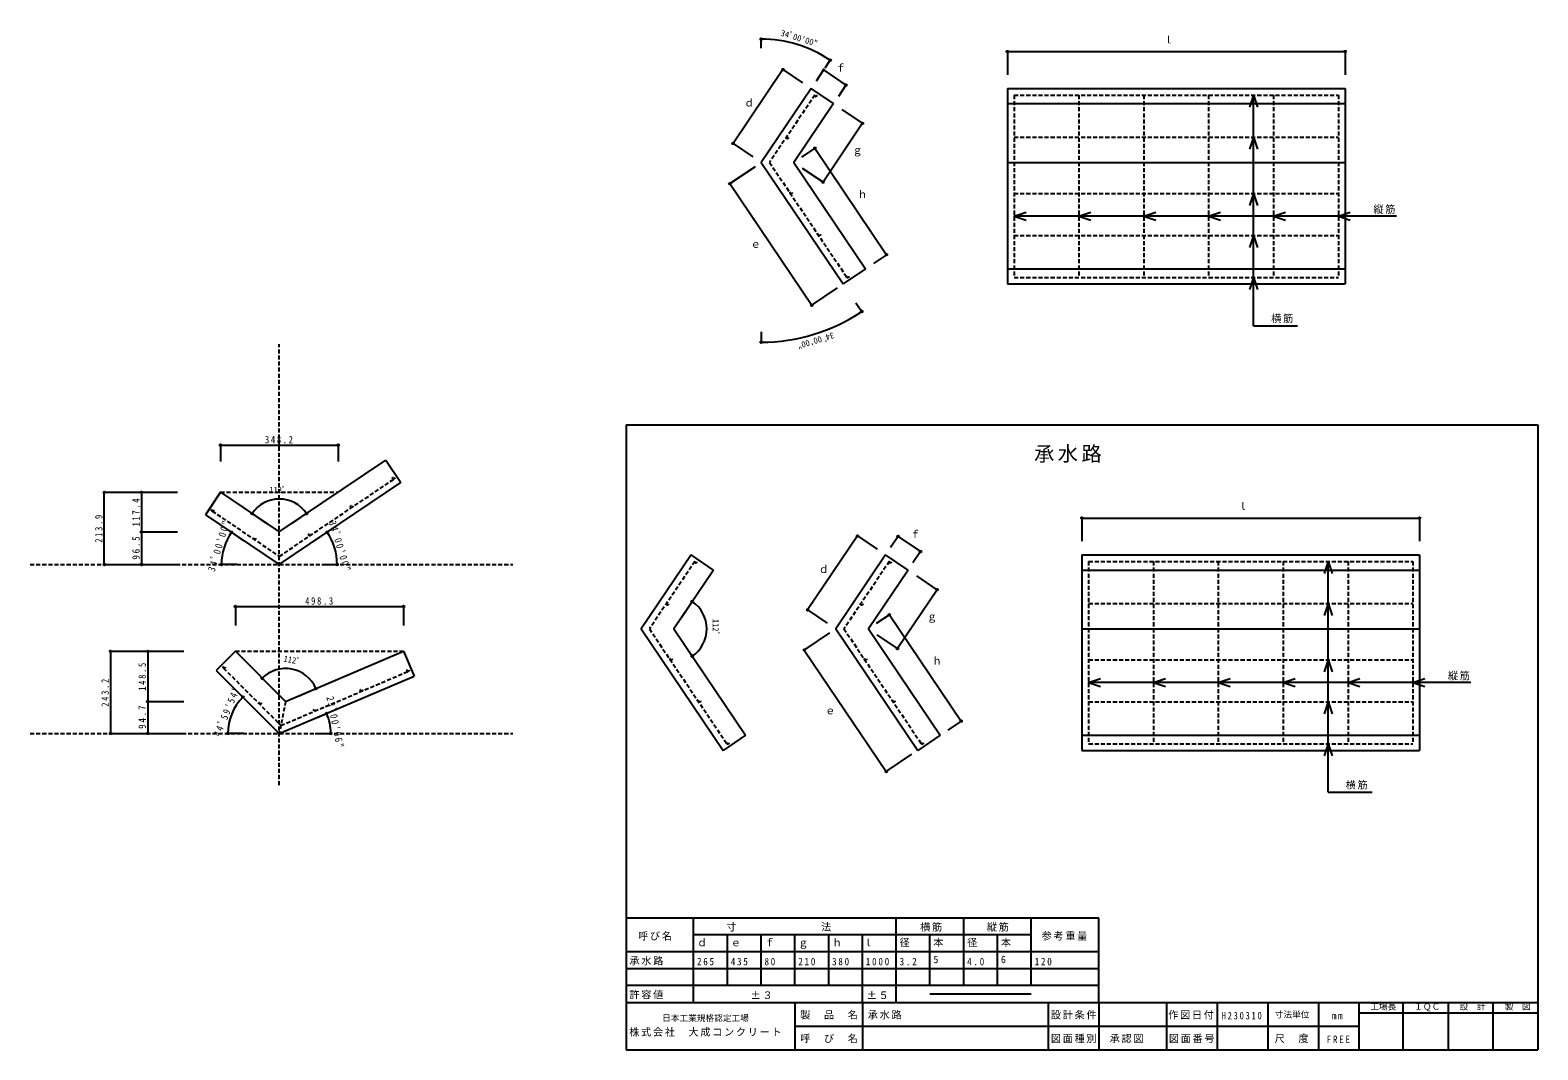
# Model space of a CAD drawing. Units: millimetres at full size, sheet at 1:10. Extents: x -3105 to 1360, y -950 to 2069.
import ezdxf
from ezdxf.enums import TextEntityAlignment as Align

# ---------------------------------------------------------------- set-up
doc = ezdxf.new("R2010")
doc.units = ezdxf.units.MM
doc.header["$LTSCALE"] = 10
doc.header["$PDMODE"] = 32
doc.header["$PDSIZE"] = 5
doc.linetypes.add('DASHED1', pattern=[1.8, 1.2, -0.6])
for name, color, linetype in [('0-0_通り芯', 7, 'Continuous'), ('0-1_躯体', 7, 'Continuous'), ('0-2_仕上', 4, 'DASHED1'), ('0-3_建具', 7, 'Continuous'), ('F-0_F-0ﾚｲﾔ', 2, 'Continuous')]:
    doc.layers.add(name, color=color, linetype=linetype)
doc.styles.add('ＭＳ ゴシック', font='')
doc.styles.get('ＭＳ ゴシック').set_extended_font_data('MS Gothic')

msp = doc.modelspace()

# ---------------------------------------------------------------- linework, layer by layer
at = {"layer": '0-0_通り芯'}
for p, q in [((-939.64, 2014.85), (-939.64, 2041.9)), ((-750.69, 1957.08), (-735.56, 1979.51)), ((-659.24, 1261.26), (-642.1, 1235.84)), ((-939.64, 1175.53), (-939.64, 1144.87))]:
    msp.add_line(p, q, dxfattribs=at)
at = {"layer": '0-0_通り芯', "linetype": 'DASHED1'}
for p, q in [((-2366.8, -166.36), (-2366.8, 1139.07)), ((-3104.62, 486.54), (-1675.66, 486.54)), ((-3104.62, -13.46), (-1675.66, -13.46))]:
    msp.add_line(p, q, dxfattribs=at)
at = {"layer": '0-0_通り芯'}
for radius, start, end in [(364.95, 56, 90), (532.08, 270, 304)]:
    msp.add_arc((-939.64, 1676.95), radius, start, end, dxfattribs=at)
for p in [(-939.64, 2041.9), (-735.56, 1979.51), (-642.1, 1235.84), (-939.64, 1144.87)]:
    msp.add_point(p, dxfattribs=at)
at = {"layer": '0-1_躯体'}
for p, q in [((-725.71, 1851.05), (-792.03, 1895.79)), ((-210.79, 1895.79), (789.21, 1895.79)), ((-210.79, 1895.79), (-210.79, 1317.19)), ((789.21, 1895.79), (789.21, 1317.19)), ((-210.79, 1851.05), (789.21, 1851.05)), ((-210.79, 1676.95), (789.21, 1676.95)), ((-630.65, 1361.92), (-696.97, 1317.19)), ((-210.79, 1361.92), (789.21, 1361.92)), ((-210.79, 1317.19), (789.21, 1317.19)), ((-2403.01, 607.46), (-2447.62, 637.54)), ((-2330.59, 607.46), (-2285.98, 637.54)), ((-1174.09, 332.45), (-1144.01, 377.05)), ((-1174.09, 260.02), (-1144.01, 215.42)), ((-2379.28, 112.15), (-2417.32, 150.19)), ((-2308.18, 98.33), (-2258.66, 119.35))]:
    msp.add_line(p, q, dxfattribs=at)
at = {"layer": '0-1_躯体', "color": 3}
for p, q in [((-2051.77, 795.53), (-2007.03, 729.2)), ((-2540.9, 700.46), (-2585.63, 634.14)), ((-1081.09, 470.33), (-1147.41, 515.07)), ((-505.09, 470.33), (-571.41, 515.07)), ((9.83, 515.07), (1009.83, 515.07)), ((9.83, 515.07), (9.83, -63.53)), ((1009.83, 515.07), (1009.83, -63.53)), ((9.83, 470.33), (1009.83, 470.33)), ((9.83, 296.24), (1009.83, 296.24)), ((-2496.89, 229.75), (-2553.45, 173.18)), ((-1998.6, 229.75), (-1967.34, 156.11)), ((-986.03, -18.8), (-1052.35, -63.53)), ((-410.03, -18.8), (-476.35, -63.53)), ((9.83, -18.8), (1009.83, -18.8)), ((9.83, -63.53), (1009.83, -63.53))]:
    msp.add_line(p, q, dxfattribs=at)
at = {"layer": '0-1_躯体', "linetype": 'DASHED1'}
for p, q in [((-2540.9, 700.46), (-2192.7, 700.46)), ((-2496.89, 229.75), (-1998.6, 229.75)), ((-2348.39, 81.26), (-2366.8, -13.46))]:
    msp.add_line(p, q, dxfattribs=at)
at = {"layer": '0-1_躯体'}
for points in [[(-792.03, 1895.79), (-939.64, 1676.95), (-696.97, 1317.19)], [(-725.71, 1851.05), (-843.14, 1676.95), (-630.65, 1361.92)]]:
    msp.add_lwpolyline(points, dxfattribs=at)
at = {"layer": '0-1_躯体', "color": 3}
for points in [[(-2540.9, 700.46), (-2366.8, 583.03), (-2051.77, 795.53)], [(-2585.63, 634.14), (-2366.8, 486.54), (-2007.03, 729.2)], [(-1147.41, 515.07), (-1295.02, 296.24), (-1052.35, -63.53)], [(-571.41, 515.07), (-719.02, 296.24), (-476.35, -63.53)], [(-1081.09, 470.33), (-1198.52, 296.24), (-986.03, -18.8)], [(-505.09, 470.33), (-622.52, 296.24), (-410.03, -18.8)], [(-2496.89, 229.75), (-2348.39, 81.26), (-1998.6, 229.75)], [(-2553.45, 173.18), (-2366.8, -13.46), (-1967.34, 156.11)]]:
    msp.add_lwpolyline(points, dxfattribs=at)
at = {"layer": '0-1_躯体'}
for centre, start, end in [((-2366.8, 583.03), 34, 146), ((-1198.52, 296.24), 304, 56), ((-2348.39, 81.26), 23.00168, 135.00168)]:
    msp.add_arc(centre, 97.48, start, end, dxfattribs=at)
for p in [(-2447.62, 637.54), (-2285.98, 637.54), (-1144.01, 377.05), (-1144.01, 215.42), (-2417.32, 150.19), (-2258.66, 119.35)]:
    msp.add_point(p, dxfattribs=at)
at = {"layer": '0-2_仕上'}
for p, q in [((-781.04, 1876.31), (-915.51, 1676.95)), ((-190.79, 1876.31), (-190.79, 1336.66)), ((1.21, 1876.31), (1.21, 1336.66)), ((193.21, 1876.31), (193.21, 1336.66)), ((385.21, 1876.31), (385.21, 1336.66)), ((577.21, 1876.31), (577.21, 1336.66)), ((-190.79, 1751.76), (769.21, 1751.76)), ((-915.51, 1676.95), (-685.98, 1336.66)), ((-190.79, 1585.37), (769.21, 1585.37)), ((-190.79, 1461.02), (769.21, 1461.02)), ((-190.79, 1336.66), (769.21, 1336.66)), ((-2366.8, 510.66), (-2026.5, 740.19)), ((-2566.16, 645.13), (-2366.8, 510.66)), ((-1136.42, 495.59), (-1270.89, 296.24)), ((-560.42, 495.59), (-694.89, 296.24)), ((29.83, 495.59), (29.83, -44.06)), ((221.83, 495.59), (221.83, -44.06)), ((413.83, 495.59), (413.83, -44.06)), ((605.83, 495.59), (605.83, -44.06)), ((797.83, 495.59), (797.83, -44.06)), ((29.83, 371.04), (989.83, 371.04)), ((-1270.89, 296.24), (-1041.36, -44.06)), ((-694.89, 296.24), (-465.36, -44.06)), ((-2532.24, 180.25), (-2362.2, 10.22)), ((29.83, 204.65), (989.83, 204.65)), ((-2362.2, 10.22), (-1984.36, 170.61)), ((29.83, 80.3), (989.83, 80.3)), ((29.83, -44.06), (989.83, -44.06))]:
    msp.add_line(p, q, dxfattribs=at)
for points in [[(-190.79, 1876.31), (769.21, 1876.31), (769.21, 1336.66)], [(29.83, 495.59), (989.83, 495.59), (989.83, -44.06)]]:
    msp.add_lwpolyline(points, dxfattribs=at)
for centre in [(-778.56, 1874.64), (-862.57, 1750.09), (-851.25, 1587.05), (-767.37, 1462.69), (-683.49, 1338.34), (-2028.18, 742.68), (-2564.48, 647.62), (-2152.54, 658.8), (-2439.93, 563.61), (-2276.89, 574.92), (-1133.94, 493.92), (-557.94, 493.92), (-1217.95, 369.37), (-641.95, 369.37), (-2530.12, 182.37), (-1206.63, 206.33), (-630.63, 206.33), (-1985.53, 173.37), (-2123.61, 114.76), (-2423.88, 76.14), (-2261.68, 56.15), (-1122.75, 81.97), (-546.75, 81.97), (-1038.87, -42.38), (-462.87, -42.38)]:
    msp.add_circle(centre, 3, dxfattribs=at)
at = {"layer": '0-3_建具', "color": 4}
for p, q in [((-210.79, 2005.12), (789.21, 2005.12)), ((-210.79, 2005.12), (-210.79, 1936.74)), ((789.21, 2005.12), (789.21, 1936.74)), ((-875.36, 1951.99), (-1022.96, 1733.16)), ((-875.36, 1951.99), (-817.07, 1912.68)), ((-755.04, 1950.63), (-777.48, 1917.36)), ((-755.04, 1950.63), (-688.72, 1905.9)), ((-688.72, 1905.9), (-711.16, 1872.62)), ((518.18, 1876.07), (506.33, 1840.63)), ((518.18, 1876.07), (530.03, 1840.63)), ((518.18, 1193.59), (518.18, 1876.07)), ((-639.38, 1792.83), (-699.81, 1833.58)), ((-639.38, 1792.83), (-756.81, 1618.73)), ((518.18, 1751.76), (506.33, 1716.32)), ((518.18, 1751.76), (530.03, 1716.32)), ((-1022.96, 1733.16), (-964.68, 1693.85)), ((-780.87, 1718.96), (-820.12, 1692.48)), ((-780.87, 1718.96), (-568.38, 1403.92)), ((-1032.72, 1614.17), (-956.85, 1665.34)), ((-756.81, 1618.73), (-817.24, 1659.48)), ((-1032.72, 1614.17), (-790.05, 1254.4)), ((518.18, 1585.37), (506.33, 1549.93)), ((518.18, 1585.37), (530.03, 1549.93)), ((1.21, 1517.82), (36.65, 1529.68)), ((193.21, 1517.82), (228.65, 1529.68)), ((385.21, 1517.82), (420.65, 1529.68)), ((577.21, 1517.82), (612.65, 1529.68)), ((769.21, 1517.82), (804.65, 1529.68)), ((-190.79, 1517.82), (-155.35, 1505.97)), ((1.21, 1517.82), (36.65, 1505.97)), ((193.21, 1517.82), (228.65, 1505.97)), ((385.21, 1517.82), (420.65, 1505.97)), ((577.21, 1517.82), (612.65, 1505.97)), ((769.21, 1517.82), (804.65, 1505.97)), ((518.18, 1461.02), (506.33, 1425.58)), ((518.18, 1461.02), (530.03, 1425.58)), ((-568.38, 1403.92), (-607.63, 1377.45)), ((-790.05, 1254.4), (-714.19, 1305.57)), ((518.18, 1336.66), (506.33, 1301.22)), ((518.18, 1336.66), (530.03, 1301.22)), ((518.18, 1193.59), (648.71, 1193.59))]:
    msp.add_line(p, q, dxfattribs=at)
at = {"layer": '0-3_建具'}
for p, q in [((-2540.9, 840.19), (-2192.7, 840.19)), ((-2540.9, 840.19), (-2540.9, 792)), ((-2192.7, 840.19), (-2192.7, 792)), ((-2885.13, 486.54), (-2885.13, 700.46)), ((-2885.13, 700.46), (-2774.93, 700.46)), ((-2774.93, 700.46), (-2774.93, 583.03)), ((-2774.93, 700.46), (-2668.02, 700.46)), ((-2774.93, 583.03), (-2668.02, 583.03)), ((-2774.93, 583.03), (-2774.93, 486.54)), ((-2471.45, 557.12), (-2508.79, 582.31)), ((-2262.15, 557.12), (-2224.81, 582.31)), ((9.83, 624.4), (1009.83, 624.4)), ((9.83, 624.4), (9.83, 556.03)), ((1009.83, 624.4), (1009.83, 556.03)), ((-654.74, 571.27), (-802.34, 352.44)), ((-654.74, 571.27), (-596.45, 531.96)), ((-534.42, 569.91), (-556.86, 536.64)), ((-534.42, 569.91), (-468.1, 525.18)), ((-468.1, 525.18), (-490.54, 491.91)), ((738.8, 495.35), (726.95, 459.91)), ((738.8, 495.35), (750.65, 459.91)), ((738.8, -187.13), (738.8, 495.35)), ((-2885.13, 486.54), (-2774.93, 486.54)), ((-2774.93, 486.54), (-2668.02, 486.54)), ((-2493.03, 486.54), (-2538.07, 486.54)), ((-2240.57, 486.54), (-2195.53, 486.54)), ((-418.76, 412.11), (-479.19, 452.86)), ((-418.76, 412.11), (-536.19, 238.01)), ((-2496.89, 362.48), (-1998.6, 362.48)), ((-2496.89, 362.48), (-2496.89, 305.9)), ((-1998.6, 362.48), (-1998.6, 305.9)), ((738.8, 371.04), (726.95, 335.6)), ((738.8, 371.04), (750.65, 335.6)), ((-802.34, 352.44), (-744.06, 313.13)), ((-560.25, 338.24), (-599.5, 311.76)), ((-560.25, 338.24), (-347.76, 23.2)), ((-812.1, 233.45), (-736.24, 284.62)), ((-536.19, 238.01), (-596.62, 278.76)), ((-2866.56, 229.75), (-2866.56, -13.46)), ((-2866.56, 229.75), (-2756.52, 229.75)), ((-2756.52, 229.75), (-2756.52, 81.26)), ((-2756.52, 229.75), (-2649.61, 229.75)), ((-812.1, 233.45), (-569.43, -126.32)), ((738.8, 204.65), (726.95, 169.21)), ((738.8, 204.65), (750.65, 169.21)), ((29.83, 137.1), (65.27, 125.25)), ((221.83, 137.1), (257.27, 148.96)), ((221.83, 137.1), (257.27, 125.25)), ((413.83, 137.1), (449.27, 148.96)), ((413.83, 137.1), (449.27, 125.25)), ((605.83, 137.1), (641.27, 148.96)), ((605.83, 137.1), (641.27, 125.25)), ((797.83, 137.1), (833.27, 148.96)), ((797.83, 137.1), (833.27, 125.25)), ((989.83, 137.1), (1025.27, 148.96)), ((989.83, 137.1), (1025.27, 125.25)), ((-2441.88, 61.62), (-2474.61, 94.34)), ((-2756.52, 81.26), (-2649.61, 81.26)), ((-2756.52, 81.26), (-2756.52, -13.46)), ((-2269.06, 28.03), (-2226.46, 46.11)), ((738.8, 80.3), (726.95, 44.86)), ((738.8, 80.3), (750.65, 44.86)), ((-347.76, 23.2), (-387.01, -3.27)), ((-2866.56, -13.46), (-2756.52, -13.46)), ((-2756.52, -13.46), (-2649.61, -13.46)), ((-2472.98, -13.46), (-2519.26, -13.46)), ((-2260.62, -13.46), (-2214.34, -13.46)), ((738.8, -44.06), (726.95, -79.5)), ((738.8, -44.06), (750.65, -79.5)), ((-569.43, -126.32), (-493.57, -75.15)), ((738.8, -187.13), (869.33, -187.13)), ((60, -560), (-1340, -560)), ((-1140, -810), (-1140, -560)), ((-540, -810), (-540, -560)), ((-540, -760), (-540, -560)), ((-340, -760), (-340, -560)), ((-140, -760), (-140, -560)), ((60, -810), (60, -560)), ((-140, -610), (-1140, -610)), ((-1040, -760), (-1040, -610)), ((-940, -760), (-940, -610)), ((-840, -760), (-840, -610)), ((-740, -760), (-740, -610)), ((-640, -810), (-640, -610)), ((-440, -760), (-440, -610)), ((-440, -760), (-440, -610)), ((-240, -760), (-240, -610)), ((60, -660), (-1340, -660)), ((60, -710), (-1340, -710)), ((60, -760), (-1340, -760)), ((-140, -785), (-440, -785))]:
    msp.add_line(p, q, dxfattribs=at)
at = {"layer": '0-3_建具', "color": 4}
msp.add_lwpolyline([(941.01, 1517.82), (-190.79, 1517.82), (-155.35, 1529.68)], dxfattribs=at)
at = {"layer": '0-3_建具'}
msp.add_lwpolyline([(1161.63, 137.1), (29.83, 137.1), (65.27, 148.96)], dxfattribs=at)
for centre, radius, start, end in [((-2366.8, 486.54), 171.27, 146, 180), ((-2366.8, 486.54), 171.27, 0, 34), ((-2366.8, -13.46), 152.46, 135.00168, 180), ((-2366.8, -13.46), 152.46, 0, 23.00168)]:
    msp.add_arc(centre, radius, start, end, dxfattribs=at)
at = {"layer": '0-3_建具', "color": 4}
for p in [(-210.79, 2005.12), (789.21, 2005.12), (-875.36, 1951.99), (-755.04, 1950.63), (-688.72, 1905.9), (-639.38, 1792.83), (-1022.96, 1733.16), (-780.87, 1718.96), (-1032.72, 1614.17), (-756.81, 1618.73), (-568.38, 1403.92), (-790.05, 1254.4)]:
    msp.add_point(p, dxfattribs=at)
at = {"layer": '0-3_建具'}
for p in [(-2540.9, 840.19), (-2192.7, 840.19), (-2885.13, 700.46), (-2774.93, 700.46), (9.83, 624.4), (1009.83, 624.4), (-2774.93, 583.03), (-2508.79, 582.31), (-2224.81, 582.31), (-654.74, 571.27), (-534.42, 569.91), (-468.1, 525.18), (-2885.13, 486.54), (-2774.93, 486.54), (-2538.07, 486.54), (-2195.53, 486.54), (-418.76, 412.11), (-2496.89, 362.48), (-1998.6, 362.48), (-802.34, 352.44), (-560.25, 338.24), (-2866.56, 229.75), (-2756.52, 229.75), (-812.1, 233.45), (-536.19, 238.01), (-2474.61, 94.34), (-2756.52, 81.26), (-2226.46, 46.11), (-347.76, 23.2), (-2866.56, -13.46), (-2756.52, -13.46), (-2519.26, -13.46), (-2214.34, -13.46), (-569.43, -126.32)]:
    msp.add_point(p, dxfattribs=at)
at = {"layer": 'F-0_F-0ﾚｲﾔ'}
for p, q in [((-1340, 900), (-1340, -950)), ((-1340, 900), (1360, 900)), ((1360, 900), (1360, -950)), ((-1340, -810), (1360, -810)), ((-840, -810), (-840, -950)), ((-640, -810), (-640, -950)), ((-90, -810), (-90, -950)), ((60, -810), (60, -950)), ((260, -810), (260, -950)), ((410, -810), (410, -950)), ((560, -810), (560, -950)), ((710, -810), (710, -950)), ((830, -810), (830, -950)), ((830, -840), (1360, -840)), ((960, -810), (960, -950)), ((1094, -810), (1094, -950)), ((1227, -810), (1227, -950)), ((-840, -880), (830, -880)), ((-1340, -950), (1360, -950))]:
    msp.add_line(p, q, dxfattribs=at)

# ---------------------------------------------------------------- texts
at = {"layer": '0-0_通り芯', "color": 4, "style": 'ＭＳ ゴシック'}
for rotation, p in [(343, (-885.27, 2047.18)), (197, (-728.82, 1179.79))]:
    msp.add_text('34ﾟ00\'00"', height=18.33, rotation=rotation, dxfattribs=at).set_placement(p, align=Align.BOTTOM_LEFT)
at = {"layer": '0-1_躯体', "color": 4, "style": 'ＭＳ ゴシック'}
msp.add_text('112ﾟ', height=18.33, dxfattribs=at).set_placement((-2396.26, 692.54), align=Align.BOTTOM_LEFT)
for rotation, p in [(270, (-1089.01, 325.7)), (349.002, (-2356.42, 194.37))]:
    msp.add_text('112ﾟ', height=18.33, rotation=rotation, dxfattribs=at).set_placement(p, align=Align.BOTTOM_LEFT)
at = {"layer": '0-3_建具', "style": 'ＭＳ ゴシック'}
for s, p in [('l', (258.92, 2022.92)), ('ｆ', (-719.42, 1938.95)), ('ｄ', (-990.37, 1835.84)), ('ｇ', (-669.58, 1695.87)), ('ｈ', (-654.82, 1564.77)), ('ｅ', (-971.07, 1417.6)), ('l', (479.54, 642.21)), ('ｆ', (-498.8, 558.23)), ('ｄ', (-769.75, 455.12)), ('ｇ', (-448.96, 315.15)), ('ｈ', (-434.2, 184.06)), ('ｅ', (-750.45, 36.88)), ('ｄ', (-1130, -650)), ('ｆ', (-930, -650)), ('ｈ', (-730, -650)), ('l', (-630, -650)), ('径', (-530, -650)), ('本', (-430, -650)), ('径', (-330, -650)), ('本', (-230, -650)), ('ｅ', (-1030, -650)), ('ｇ', (-830, -650)), ('5', (-430, -700)), ('6', (-230, -700))]:
    msp.add_text(s, height=21.99, dxfattribs=at).set_placement(p, align=Align.BOTTOM_LEFT)
at = {"layer": '0-3_建具', "char_height": 21.99, "attachment_point": 7, "style": 'ＭＳ ゴシック'}
for s, insert in [('\\T1.17;縦筋', (873.08, 1524.62)), ('\\T1.17;横筋', (570.35, 1201.35)), ('\\T1.38;\\W0.85;348.2', (-2409.3, 845.19)), ('\\T1.38;\\W0.85;498.3', (-2290.24, 367.48)), ('\\T1.17;縦筋', (1093.7, 143.9)), ('\\T1.17;横筋', (790.97, -179.37)), ('\\T1.17;寸\u3000\u3000\u3000\u3000\u3000\u3000\u3000法', (-1042.92, -600)), ('\\T1.17;横筋', (-469.09, -600)), ('\\T1.17;縦筋', (-271.65, -600)), ('\\T1.17;呼び名', (-1304.27, -626.63)), ('\\T1.17;参考重量', (-109.62, -626.51)), ('\\T1.17;承水路', (-1330, -700)), ('\\T1.38;\\W0.9;265', (-1130, -700)), ('\\T1.38;\\W0.9;435', (-1030, -700)), ('\\T1.36;\\W0.9;80', (-930, -700)), ('\\T1.38;\\W0.9;210', (-830, -700)), ('\\T1.38;\\W0.9;380', (-730, -700)), ('\\T1.38;\\W0.9;1000', (-630, -700)), ('\\T1.38;\\W0.9;3.2', (-530, -700)), ('\\T1.38;\\W0.9;4.0', (-330, -700)), ('\\T1.38;\\W0.9;120', (-130, -700)), ('\\T1.17;許容値', (-1330, -800)), ('\\T1.17;±３', (-970.8, -800)), ('\\T1.17;±５', (-627.2, -800))]:
    msp.add_mtext(s, dxfattribs=dict(at, insert=insert))
at = {"layer": '0-3_建具', "color": 3, "insert": (-131.87, 787.91), "char_height": 43.99, "attachment_point": 7, "style": 'ＭＳ ゴシック'}
msp.add_mtext('\\T1.17;承水路', dxfattribs=at)
at = {"layer": '0-3_建具', "char_height": 21.99, "attachment_point": 7, "style": 'ＭＳ ゴシック'}
for s, insert, rotation in [('\\T1.38;\\W0.85;117.4', (-2779.93, 599.25), 90), ('\\T1.38;\\W0.85;213.9', (-2890.13, 551), 90), ('\\T1.39;\\W0.85;34ﾟ00\'00"', (-2558.03, 463.96), 73), ('\\T1.39;\\W0.85;34ﾟ00\'00"', (-2220.89, 612.19), 287), ('\\T1.38;\\W0.9;96.5', (-2779.93, 501.03), 90), ('\\T1.38;\\W0.85;148.5', (-2761.52, 113.01), 90), ('\\T1.38;\\W0.85;243.2', (-2871.56, 65.64), 90), ('\\T1.39;\\W0.85;44ﾟ59\'54"', (-2541.93, -24.81), 67.501), ('\\T1.39;\\W0.85;23ﾟ00\'06"', (-2227.96, 93.87), 281.501), ('\\T1.38;\\W0.9;94.7', (-2761.52, 0.15), 90)]:
    msp.add_mtext(s, dxfattribs=dict(at, insert=insert, rotation=rotation))
at = {"layer": 'F-0_F-0ﾚｲﾔ', "color": 4, "style": 'ＭＳ ゴシック'}
for s, p in [('日本工業規格認定工場', (-1233.11, -870.61)), ('寸法単位', (580.88, -860)), ('工場長', (863.95, -836.76)), ('ＩＱＣ', (993.95, -836.76)), ('設\u3000計', (1127.95, -836.76)), ('製\u3000図', (1261.95, -836.76))]:
    msp.add_text(s, height=18.33, dxfattribs=at).set_placement(p, align=Align.BOTTOM_LEFT)
at = {"layer": 'F-0_F-0ﾚｲﾔ', "color": 7, "char_height": 21.99, "attachment_point": 7, "style": 'ＭＳ ゴシック'}
for s, insert in [('\\T1.17;製\u3000品\u3000名', (-824.17, -860)), ('\\T1.17;承水路', (-624.17, -860)), ('\\T1.17;設計条件', (-82.05, -860)), ('\\T1.17;作図日付', (265.36, -860)), ('\\T1.39;\\W0.85;H230310', (423.79, -860)), ('\\T1.36;\\W0.9;mm', (750.15, -860)), ('\\T1.17;株式会社\u3000大成コンクリート', (-1330.61, -911.02)), ('\\T1.17;呼\u3000び\u3000名', (-824.17, -930)), ('\\T1.17;図面種別', (-82.05, -930)), ('\\T1.17;承認図', (92.19, -930)), ('\\T1.17;図面番号', (267.38, -930)), ('\\T1.17;尺\u3000度', (580.88, -930)), ('\\T1.38;\\W0.9;FREE', (734.6, -930))]:
    msp.add_mtext(s, dxfattribs=dict(at, insert=insert))

doc.saveas('drawing.dxf')
